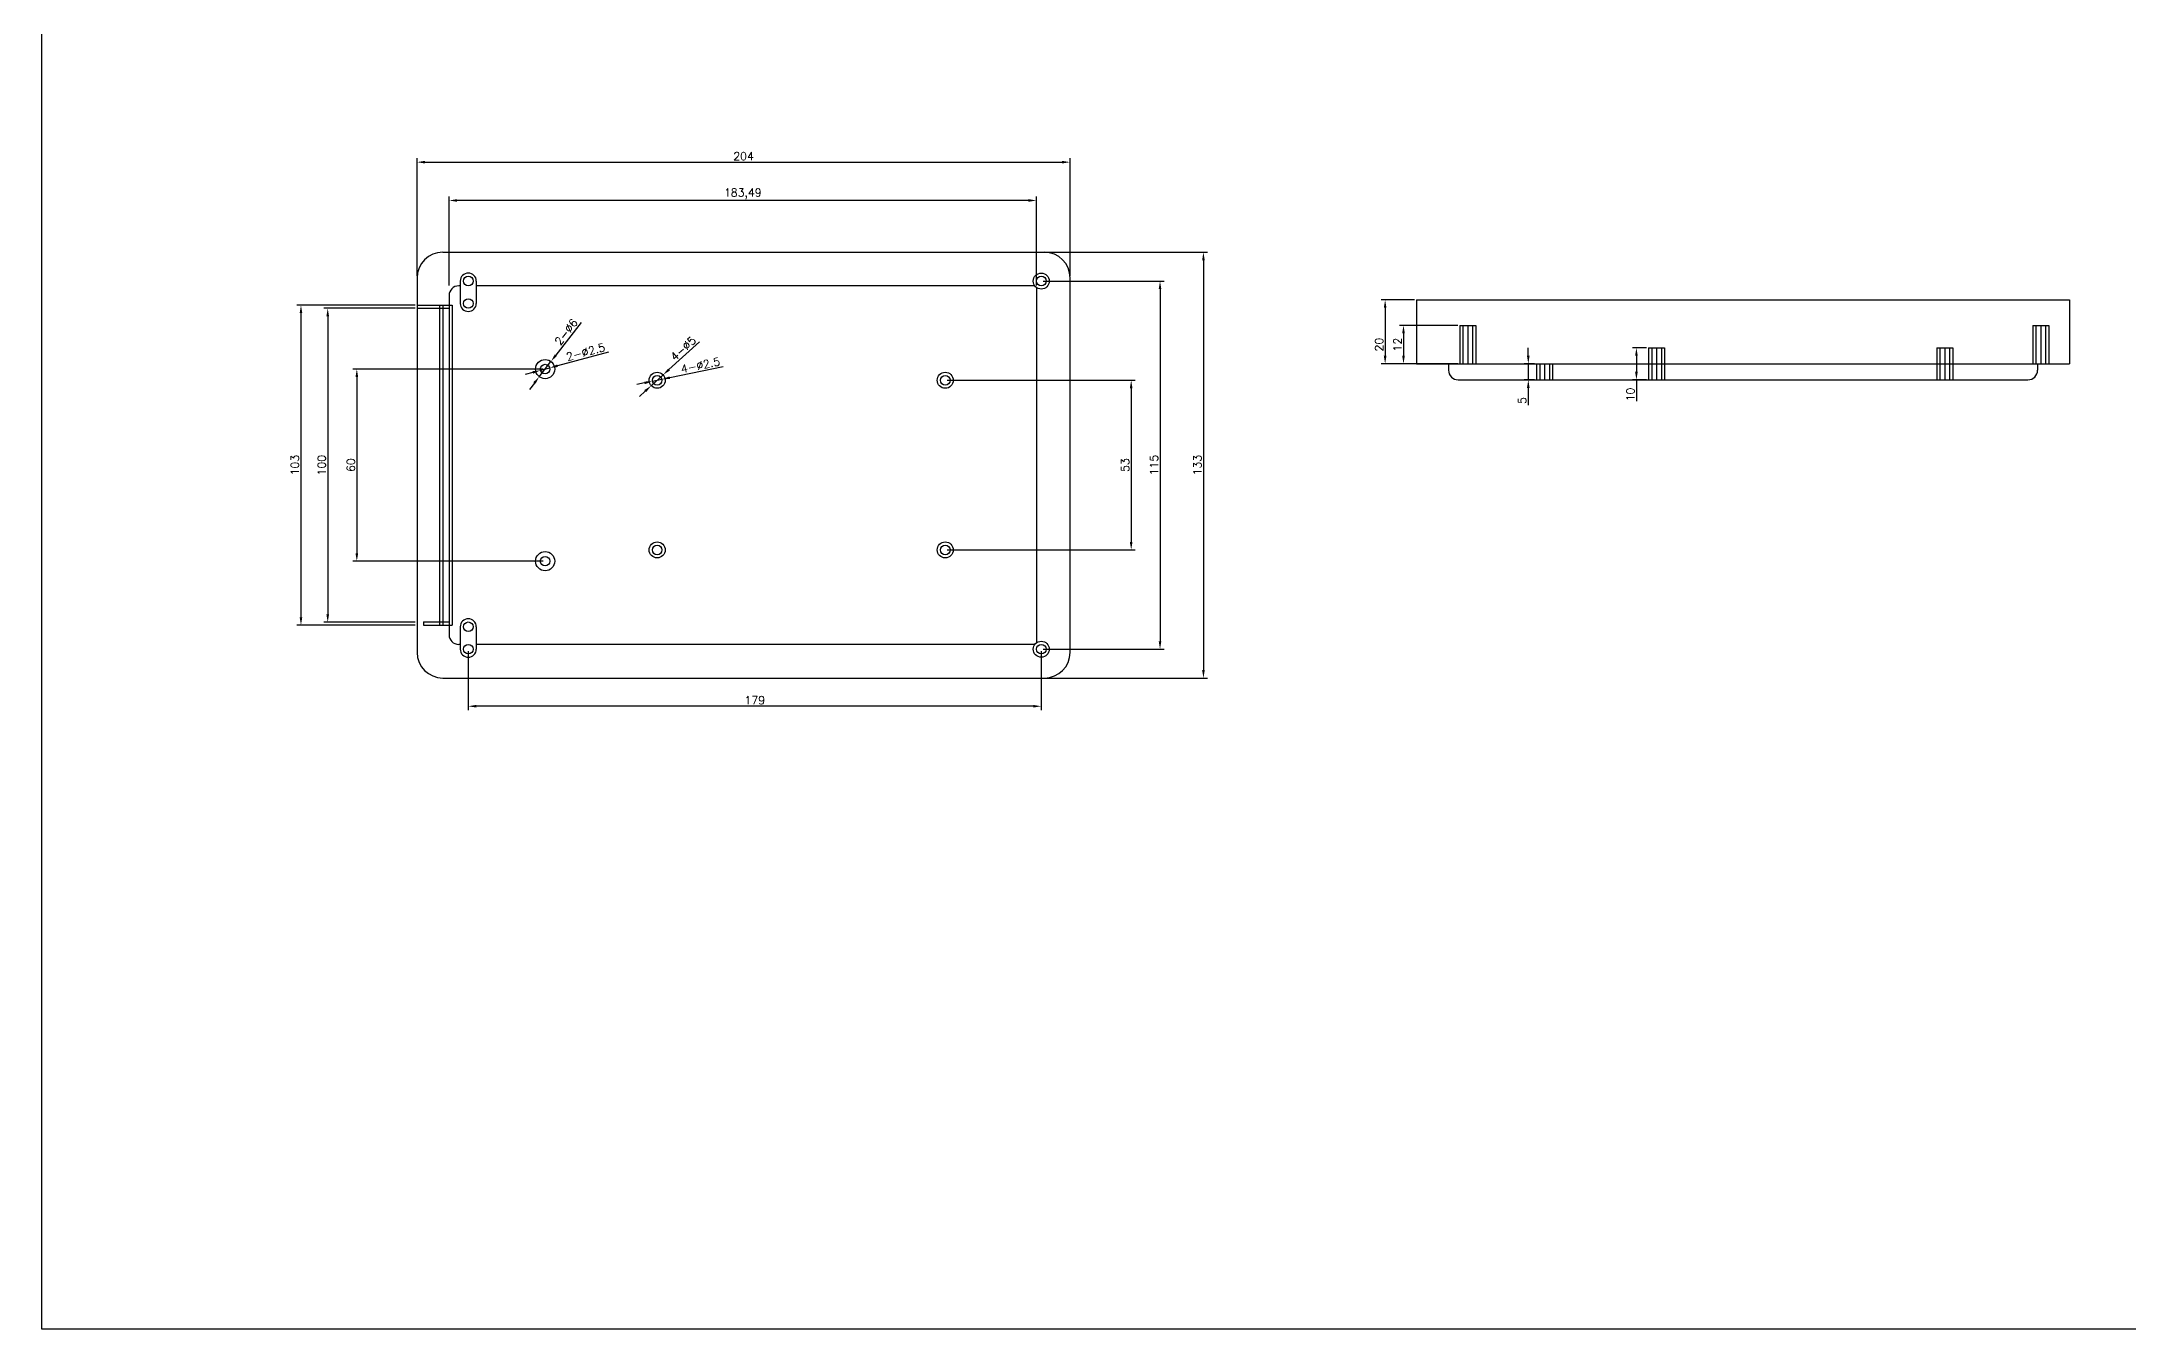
# Model space of a CAD drawing. Header units: millimetres. Extents: x 1521 to 2824, y 741 to 1606.
# Drawn here: x 1521 to 2172, y 741 to 1144 of the extents above; entities that cross this region are included whole.
import ezdxf

# ---------------------------------------------------------------- set-up
doc = ezdxf.new("R2010")
doc.units = ezdxf.units.MM
doc.styles.get("Standard").update_dxf_attribs({"font": 'txt', "bigfont": 'gbcbig.shx'})
doc.dimstyles.new('ISO-25', dxfattribs={"dimtxt": 2.5, "dimasz": 2.5, "dimexe": 1.25, "dimexo": 0.625, "dimtad": 1, "dimtxsty": 'Standard', "dimcen": 2.5, "dimadec": 0, "dimazin": 0, "dimtfac": 1, "dimtmove": 0, "dimatfit": 3, "dimfxl": 1, "dimarcsym": 0})

# ---------------------------------------------------------------- blocks, each defined once
blk = doc.blocks.new('*D34')
at = {"color": 0, "lineweight": -2}
for p, q in [((1637.8, 1070.43), (1637.8, 1107.2)), ((1640.3, 1105.95), (1839.3, 1105.95)), ((1841.8, 1070.43), (1841.8, 1107.2))]:
    blk.add_line(p, q, dxfattribs=at)
at = {"color": 0}
for points in [[(1640.3, 1106.36), (1640.3, 1105.53), (1637.8, 1105.95)], [(1839.3, 1106.36), (1839.3, 1105.53), (1841.8, 1105.95)]]:
    blk.add_solid(points, dxfattribs=at)
at = {"layer": 'Defpoints', "color": 0}
for p in [(1841.8, 1105.95), (1637.8, 1069.8), (1841.8, 1069.8)]:
    blk.add_point(p, dxfattribs=at)
at = {"color": 0, "insert": (1739.8, 1107.82), "char_height": 2.5, "attachment_point": 5}
blk.add_mtext('204', dxfattribs=at)
blk = doc.blocks.new('*D35')
at = {"color": 0, "lineweight": -2}
for p, q in [((1647.82, 1067.43), (1647.82, 1095.23)), ((1831.3, 1067.43), (1831.3, 1095.23)), ((1828.8, 1093.98), (1650.32, 1093.98))]:
    blk.add_line(p, q, dxfattribs=at)
at = {"color": 0}
for points in [[(1650.32, 1094.39), (1650.32, 1093.56), (1647.82, 1093.98)], [(1828.8, 1094.39), (1828.8, 1093.56), (1831.3, 1093.98)]]:
    blk.add_solid(points, dxfattribs=at)
at = {"layer": 'Defpoints', "color": 0}
for p in [(1647.82, 1093.98), (1647.82, 1066.8), (1831.3, 1066.8)]:
    blk.add_point(p, dxfattribs=at)
at = {"color": 0, "insert": (1739.56, 1096.06), "char_height": 2.5, "attachment_point": 5}
blk.add_mtext('183,49', dxfattribs=at)
blk = doc.blocks.new('*D36')
at = {"color": 0, "lineweight": -2}
for p, q in [((1833.43, 1068.8), (1871.15, 1068.8)), ((1869.9, 1066.3), (1869.9, 956.3)), ((1833.43, 953.8), (1871.15, 953.8))]:
    blk.add_line(p, q, dxfattribs=at)
at = {"color": 0}
for points in [[(1869.48, 1066.3), (1870.31, 1066.3), (1869.9, 1068.8)], [(1869.48, 956.3), (1870.31, 956.3), (1869.9, 953.8)]]:
    blk.add_solid(points, dxfattribs=at)
at = {"layer": 'Defpoints', "color": 0}
for p in [(1832.8, 1068.8), (1832.8, 953.8), (1869.9, 953.8)]:
    blk.add_point(p, dxfattribs=at)
at = {"color": 0, "insert": (1868.02, 1011.3), "char_height": 2.5, "attachment_point": 5, "rotation": 90}
blk.add_mtext('115', dxfattribs=at)
blk = doc.blocks.new('*D37')
at = {"color": 0, "lineweight": -2}
for p, q in [((1803.43, 1037.8), (1862.14, 1037.8)), ((1860.89, 1035.3), (1860.89, 987.3)), ((1803.43, 984.8), (1862.14, 984.8))]:
    blk.add_line(p, q, dxfattribs=at)
at = {"color": 0}
for points in [[(1860.47, 1035.3), (1861.3, 1035.3), (1860.89, 1037.8)], [(1860.47, 987.3), (1861.3, 987.3), (1860.89, 984.8)]]:
    blk.add_solid(points, dxfattribs=at)
at = {"layer": 'Defpoints', "color": 0}
for p in [(1802.8, 1037.8), (1802.8, 984.8), (1860.89, 984.8)]:
    blk.add_point(p, dxfattribs=at)
at = {"color": 0, "insert": (1859.01, 1011.3), "char_height": 2.5, "attachment_point": 5, "rotation": 90}
blk.add_mtext('53', dxfattribs=at)
blk = doc.blocks.new('*D38')
at = {"color": 0, "lineweight": -2}
for p, q in [((1831.93, 1077.8), (1884.7, 1077.8)), ((1883.45, 1075.3), (1883.45, 947.3)), ((1831.93, 944.8), (1884.7, 944.8))]:
    blk.add_line(p, q, dxfattribs=at)
at = {"color": 0}
for points in [[(1883.04, 1075.3), (1883.87, 1075.3), (1883.45, 1077.8)], [(1883.04, 947.3), (1883.87, 947.3), (1883.45, 944.8)]]:
    blk.add_solid(points, dxfattribs=at)
at = {"layer": 'Defpoints', "color": 0}
for p in [(1831.3, 1077.8), (1831.3, 944.8), (1883.45, 944.8)]:
    blk.add_point(p, dxfattribs=at)
at = {"color": 0, "insert": (1881.58, 1011.3), "char_height": 2.5, "attachment_point": 5, "rotation": 90}
blk.add_mtext('133', dxfattribs=at)
blk = doc.blocks.new('*D39')
at = {"color": 0, "lineweight": -2}
for p, q in [((1653.8, 953.18), (1653.8, 934.73)), ((1832.8, 953.18), (1832.8, 934.73)), ((1830.3, 935.98), (1656.3, 935.98))]:
    blk.add_line(p, q, dxfattribs=at)
at = {"color": 0}
for points in [[(1656.3, 936.4), (1656.3, 935.57), (1653.8, 935.98)], [(1830.3, 936.4), (1830.3, 935.57), (1832.8, 935.98)]]:
    blk.add_solid(points, dxfattribs=at)
at = {"layer": 'Defpoints', "color": 0}
for p in [(1653.8, 953.8), (1832.8, 953.8), (1653.8, 935.98)]:
    blk.add_point(p, dxfattribs=at)
at = {"color": 0, "insert": (1743.3, 937.86), "char_height": 2.5, "attachment_point": 5}
blk.add_mtext('179', dxfattribs=at)
blk = doc.blocks.new('*D40')
at = {"color": 0, "lineweight": -2}
for p, q in [((1677.18, 1041.3), (1617.73, 1041.3)), ((1618.98, 1038.8), (1618.98, 983.8)), ((1677.18, 981.3), (1617.73, 981.3))]:
    blk.add_line(p, q, dxfattribs=at)
at = {"color": 0}
for points in [[(1618.56, 1038.8), (1619.4, 1038.8), (1618.98, 1041.3)], [(1618.56, 983.8), (1619.4, 983.8), (1618.98, 981.3)]]:
    blk.add_solid(points, dxfattribs=at)
at = {"layer": 'Defpoints', "color": 0}
for p in [(1677.8, 1041.3), (1618.98, 981.3), (1677.8, 981.3)]:
    blk.add_point(p, dxfattribs=at)
at = {"color": 0, "insert": (1617.1, 1011.3), "char_height": 2.5, "attachment_point": 5, "rotation": 90}
blk.add_mtext('60', dxfattribs=at)
blk = doc.blocks.new('*D44')
at = {"color": 0, "lineweight": -2}
for p, q in [((1637.18, 1060.3), (1608.64, 1060.3)), ((1609.89, 1057.8), (1609.89, 964.73)), ((1637.18, 962.23), (1608.64, 962.23))]:
    blk.add_line(p, q, dxfattribs=at)
at = {"color": 0}
for points in [[(1609.47, 1057.8), (1610.3, 1057.8), (1609.89, 1060.3)], [(1609.47, 964.73), (1610.3, 964.73), (1609.89, 962.23)]]:
    blk.add_solid(points, dxfattribs=at)
at = {"layer": 'Defpoints', "color": 0}
for p in [(1637.8, 1060.3), (1609.89, 962.23), (1637.8, 962.23)]:
    blk.add_point(p, dxfattribs=at)
at = {"color": 0, "insert": (1608.01, 1011.27), "char_height": 2.5, "attachment_point": 5, "rotation": 90}
blk.add_mtext('100', dxfattribs=at)
blk = doc.blocks.new('*D45')
at = {"color": 0, "lineweight": -2}
for p, q in [((1637.18, 1061.3), (1600.28, 1061.3)), ((1601.53, 1058.8), (1601.53, 963.8)), ((1637.18, 961.3), (1600.28, 961.3))]:
    blk.add_line(p, q, dxfattribs=at)
at = {"color": 0}
for points in [[(1601.11, 1058.8), (1601.94, 1058.8), (1601.53, 1061.3)], [(1601.11, 963.8), (1601.94, 963.8), (1601.53, 961.3)]]:
    blk.add_solid(points, dxfattribs=at)
at = {"layer": 'Defpoints', "color": 0}
for p in [(1637.8, 1061.3), (1601.53, 961.3), (1637.8, 961.3)]:
    blk.add_point(p, dxfattribs=at)
at = {"color": 0, "insert": (1599.65, 1011.3), "char_height": 2.5, "attachment_point": 5, "rotation": 90}
blk.add_mtext('103', dxfattribs=at)
blk = doc.blocks.new('*D46')
at = {"color": 0, "lineweight": -2}
for p, q in [((1726.06, 1049.85), (1716.5, 1041.17)), ((1710.95, 1036.12), (1714.65, 1039.49)), ((1709.1, 1034.44), (1707.25, 1032.76))]:
    blk.add_line(p, q, dxfattribs=at)
at = {"color": 0}
for points in [[(1716.22, 1041.48), (1716.79, 1040.86), (1714.65, 1039.49)], [(1708.82, 1034.75), (1709.38, 1034.13), (1710.95, 1036.12)]]:
    blk.add_solid(points, dxfattribs=at)
at = {"layer": 'Defpoints', "color": 0}
for p in [(1714.65, 1039.49), (1710.95, 1036.12)]:
    blk.add_point(p, dxfattribs=at)
at = {"color": 0, "insert": (1720.95, 1047.74), "char_height": 2.5, "attachment_point": 5, "rotation": 42.26038}
blk.add_mtext('4-∅5', dxfattribs=at)
blk = doc.blocks.new('*D47')
at = {"color": 0, "lineweight": -2}
for p, q in [((1708.89, 1037), (1706.44, 1036.49)), ((1711.34, 1037.5), (1714.27, 1038.11)), ((1733.43, 1042.06), (1716.72, 1038.61))]:
    blk.add_line(p, q, dxfattribs=at)
at = {"color": 0}
for points in [[(1708.8, 1037.41), (1708.97, 1036.59), (1711.34, 1037.5)], [(1716.64, 1039.02), (1716.81, 1038.2), (1714.27, 1038.11)]]:
    blk.add_solid(points, dxfattribs=at)
at = {"layer": 'Defpoints', "color": 0}
for p in [(1711.34, 1037.5), (1714.27, 1038.11)]:
    blk.add_point(p, dxfattribs=at)
at = {"color": 0, "insert": (1726.32, 1042.51), "char_height": 2.5, "attachment_point": 5, "rotation": 11.648}
blk.add_mtext('4-%%C2.5', dxfattribs=at)
blk = doc.blocks.new('*D49')
at = {"color": 0, "lineweight": -2}
for p, q in [((1689.04, 1055.9), (1681.16, 1045.66)), ((1675.97, 1038.93), (1679.63, 1043.68)), ((1674.45, 1036.95), (1672.92, 1034.97))]:
    blk.add_line(p, q, dxfattribs=at)
at = {"color": 0}
for points in [[(1680.83, 1045.92), (1681.49, 1045.41), (1679.63, 1043.68)], [(1674.12, 1037.2), (1674.78, 1036.69), (1675.97, 1038.93)]]:
    blk.add_solid(points, dxfattribs=at)
at = {"layer": 'Defpoints', "color": 0}
for p in [(1679.63, 1043.68), (1675.97, 1038.93)]:
    blk.add_point(p, dxfattribs=at)
at = {"color": 0, "insert": (1684.38, 1052.92), "char_height": 2.5, "attachment_point": 5, "rotation": 52.41329}
blk.add_mtext('2-∅6', dxfattribs=at)
blk = doc.blocks.new('*D50')
at = {"color": 0, "lineweight": -2}
for p, q in [((1697.6, 1046.61), (1681.67, 1042.34)), ((1673.94, 1040.27), (1671.53, 1039.62)), ((1676.36, 1040.92), (1679.25, 1041.69))]:
    blk.add_line(p, q, dxfattribs=at)
at = {"color": 0}
for points in [[(1673.83, 1040.67), (1674.05, 1039.87), (1676.36, 1040.92)], [(1681.56, 1042.74), (1681.78, 1041.94), (1679.25, 1041.69)]]:
    blk.add_solid(points, dxfattribs=at)
at = {"layer": 'Defpoints', "color": 0}
for p in [(1676.36, 1040.92), (1679.25, 1041.69)]:
    blk.add_point(p, dxfattribs=at)
at = {"color": 0, "insert": (1690.47, 1046.64), "char_height": 2.5, "attachment_point": 5, "rotation": 15.0091}
blk.add_mtext('2-%%C2.5', dxfattribs=at)
blk = doc.blocks.new('*D51')
at = {"color": 0, "lineweight": -2}
for p, q in [((1949.41, 1062.95), (1938.97, 1062.95)), ((1940.22, 1060.45), (1940.22, 1045.45)), ((1949.41, 1042.95), (1938.97, 1042.95))]:
    blk.add_line(p, q, dxfattribs=at)
at = {"color": 0}
for points in [[(1939.8, 1060.45), (1940.64, 1060.45), (1940.22, 1062.95)], [(1939.8, 1045.45), (1940.64, 1045.45), (1940.22, 1042.95)]]:
    blk.add_solid(points, dxfattribs=at)
at = {"layer": 'Defpoints', "color": 0}
for p in [(1950.03, 1062.95), (1940.22, 1042.95), (1950.03, 1042.95)]:
    blk.add_point(p, dxfattribs=at)
at = {"color": 0, "insert": (1938.34, 1048.95), "char_height": 2.5, "attachment_point": 5, "rotation": 90}
blk.add_mtext('20', dxfattribs=at)
blk = doc.blocks.new('*D52')
at = {"color": 0, "lineweight": -2}
for p, q in [((1962.91, 1054.95), (1944.71, 1054.95)), ((1945.96, 1052.45), (1945.96, 1045.45)), ((1962.91, 1042.95), (1944.71, 1042.95))]:
    blk.add_line(p, q, dxfattribs=at)
at = {"color": 0}
for points in [[(1945.54, 1052.45), (1946.37, 1052.45), (1945.96, 1054.95)], [(1945.54, 1045.45), (1946.37, 1045.45), (1945.96, 1042.95)]]:
    blk.add_solid(points, dxfattribs=at)
at = {"layer": 'Defpoints', "color": 0}
for p in [(1963.53, 1054.95), (1945.96, 1042.95), (1963.53, 1042.95)]:
    blk.add_point(p, dxfattribs=at)
at = {"color": 0, "insert": (1944.08, 1048.95), "char_height": 2.5, "attachment_point": 5, "rotation": 90}
blk.add_mtext('12', dxfattribs=at)
blk = doc.blocks.new('*D53')
at = {"color": 0, "lineweight": -2}
for p, q in [((1986.91, 1042.95), (1983.69, 1042.95)), ((1984.94, 1045.45), (1984.94, 1047.95)), ((1984.94, 1042.95), (1984.94, 1037.95)), ((1986.91, 1037.95), (1983.69, 1037.95)), ((1984.94, 1035.45), (1984.94, 1030.04))]:
    blk.add_line(p, q, dxfattribs=at)
at = {"color": 0}
for points in [[(1984.52, 1045.45), (1985.35, 1045.45), (1984.94, 1042.95)], [(1984.52, 1035.45), (1985.35, 1035.45), (1984.94, 1037.95)]]:
    blk.add_solid(points, dxfattribs=at)
at = {"layer": 'Defpoints', "color": 0}
for p in [(1987.53, 1042.95), (1984.94, 1037.95), (1987.53, 1037.95)]:
    blk.add_point(p, dxfattribs=at)
at = {"color": 0, "insert": (1983.06, 1031.49), "char_height": 2.5, "attachment_point": 5, "rotation": 90}
blk.add_mtext('5', dxfattribs=at)
blk = doc.blocks.new('*D54')
at = {"color": 0, "lineweight": -2}
for p, q in [((2021.91, 1047.95), (2017.47, 1047.95)), ((2018.72, 1045.45), (2018.72, 1040.45)), ((2021.91, 1037.95), (2017.47, 1037.95)), ((2018.72, 1037.95), (2018.72, 1031.29))]:
    blk.add_line(p, q, dxfattribs=at)
at = {"color": 0}
for points in [[(2018.3, 1045.45), (2019.13, 1045.45), (2018.72, 1047.95)], [(2018.3, 1040.45), (2019.13, 1040.45), (2018.72, 1037.95)]]:
    blk.add_solid(points, dxfattribs=at)
at = {"layer": 'Defpoints', "color": 0}
for p in [(2022.53, 1047.95), (2018.72, 1037.95), (2022.53, 1037.95)]:
    blk.add_point(p, dxfattribs=at)
at = {"color": 0, "insert": (2016.84, 1033.37), "char_height": 2.5, "attachment_point": 5, "rotation": 90}
blk.add_mtext('10', dxfattribs=at)

msp = doc.modelspace()

# ---------------------------------------------------------------- linework, layer by layer
for p, q in [((1645.804, 1077.805), (1833.804, 1077.805)), ((1637.804, 1069.805), (1637.804, 1060.305)), ((1841.804, 952.805), (1841.804, 1069.805)), ((1841.804, 952.805), (1841.804, 1069.805)), ((1647.804, 1064.305), (1647.804, 1061.305)), ((1651.304, 1067.305), (1650.804, 1067.305)), ((1651.304, 1068.805), (1651.304, 1061.805)), ((1656.304, 1068.805), (1656.304, 1061.805)), ((1830.804, 1067.305), (1656.304, 1067.305)), ((1831.304, 1066.805), (1831.304, 955.805)), ((1950.03, 1062.953), (2154.03, 1062.953)), ((1950.03, 1062.953), (1950.03, 1042.953)), ((2154.03, 1062.953), (2154.03, 1042.953)), ((1637.804, 1061.305), (1647.804, 1061.305)), ((1637.804, 1060.305), (1647.804, 1060.305)), ((1637.804, 1060.305), (1637.804, 961.305)), ((1644.804, 1061.305), (1644.804, 961.305)), ((1645.804, 1061.305), (1645.804, 961.305)), ((1647.804, 1061.305), (1647.804, 961.305)), ((1647.804, 1061.305), (1648.804, 1061.305)), ((1648.804, 1061.305), (1648.804, 961.305)), ((1963.53, 1054.953), (1963.53, 1042.953)), ((1963.53, 1054.953), (1968.53, 1054.953)), ((1964.53, 1054.953), (1964.53, 1042.953)), ((1966.03, 1054.953), (1966.03, 1042.953)), ((1967.53, 1054.953), (1967.53, 1042.953)), ((1968.53, 1054.953), (1968.53, 1042.953)), ((2142.53, 1054.953), (2142.53, 1042.953)), ((2142.53, 1054.953), (2147.53, 1054.953)), ((2143.53, 1054.953), (2143.53, 1042.953)), ((2145.03, 1054.953), (2145.03, 1042.953)), ((2146.53, 1054.953), (2146.53, 1042.953)), ((2147.53, 1054.953), (2147.53, 1042.953)), ((1950.03, 1042.953), (2154.03, 1042.953)), ((1960.03, 1042.953), (1960.03, 1040.953)), ((1987.53, 1042.953), (1987.53, 1037.953)), ((1988.53, 1042.953), (1988.53, 1037.953)), ((1990.03, 1042.953), (1990.03, 1037.953)), ((1991.53, 1042.953), (1991.53, 1037.953)), ((1992.53, 1042.953), (1992.53, 1037.953)), ((2022.53, 1047.953), (2022.53, 1037.953)), ((2022.53, 1047.953), (2027.53, 1047.953)), ((2023.53, 1047.953), (2023.53, 1037.953)), ((2025.03, 1047.953), (2025.03, 1037.953)), ((2026.53, 1047.953), (2026.53, 1037.953)), ((2027.53, 1047.953), (2027.53, 1037.953)), ((2112.53, 1047.953), (2112.53, 1037.953)), ((2112.53, 1047.953), (2117.53, 1047.953)), ((2113.53, 1047.953), (2113.53, 1037.953)), ((2115.03, 1047.953), (2115.03, 1037.953)), ((2116.53, 1047.953), (2116.53, 1037.953)), ((2117.53, 1047.953), (2117.53, 1037.953)), ((2144.03, 1042.953), (2144.03, 1040.953)), ((1963.03, 1037.953), (2141.03, 1037.953)), ((1637.804, 961.305), (1637.804, 952.805)), ((1639.804, 962.305), (1647.804, 962.305)), ((1639.804, 962.305), (1639.804, 961.305)), ((1639.804, 961.305), (1647.804, 961.305)), ((1647.804, 961.305), (1648.804, 961.305)), ((1647.804, 961.305), (1647.804, 958.305)), ((1651.304, 960.805), (1651.304, 953.805)), ((1656.304, 960.805), (1656.304, 953.805)), ((1651.304, 955.305), (1650.804, 955.305)), ((1830.804, 955.305), (1656.304, 955.305)), ((1645.804, 944.805), (1833.804, 944.805))]:
    msp.add_line(p, q)
msp.add_lwpolyline([(1520.545, 1605.754), (2824.199, 1605.754), (2824.199, 741.359), (1520.545, 741.359)], close=True)
for centre, radius in [((1653.804, 1068.805), 1.5), ((1832.804, 1068.805), 2.5), ((1832.804, 1068.805), 1.5), ((1653.804, 1061.805), 1.5), ((1677.804, 1041.305), 3), ((1677.804, 1041.305), 1.5), ((1712.804, 1037.805), 2.5), ((1712.804, 1037.805), 1.5), ((1802.804, 1037.805), 2.5), ((1802.804, 1037.805), 1.5), ((1677.804, 981.305), 3), ((1712.804, 984.805), 2.5), ((1712.804, 984.805), 1.5), ((1802.804, 984.805), 2.5), ((1802.804, 984.805), 1.5), ((1677.804, 981.305), 1.5), ((1653.804, 960.805), 1.5), ((1653.804, 953.805), 1.5), ((1653.804, 953.805), 1.5), ((1832.804, 953.805), 2.5), ((1832.804, 953.805), 1.5)]:
    msp.add_circle(centre, radius)
for centre, radius, start, end in [((1645.804, 1069.805), 8, 90, 180), ((1833.804, 1069.805), 8, 0, 90), ((1653.804, 1068.805), 2.5, 0, 180), ((1650.804, 1064.305), 3, 90, 180), ((1653.804, 1061.805), 2.5, 180, 0), ((1963.03, 1040.953), 3, 180, 270), ((2141.03, 1040.953), 3, 270, 0), ((1650.804, 958.305), 3, 180, 270), ((1653.804, 960.805), 2.5, 0, 180), ((1645.804, 952.805), 8, 180, 270), ((1653.804, 953.805), 2.5, 180, 0), ((1653.804, 953.805), 2.5, 180, 0), ((1833.804, 952.805), 8, 270, 0)]:
    msp.add_arc(centre, radius, start, end)

# ---------------------------------------------------------------- dimensions: what is measured, and where the dimension line sits
for base, p1, p2, picture, middle in [((1841.804, 1105.947), (1637.804, 1069.805), (1841.804, 1069.805), '*D34', (1739.804, 1107.822)), ((1647.816, 1093.978), (1831.304, 1066.805), (1647.816, 1066.805), '*D35', (1739.56, 1096.062)), ((1653.804, 935.985), (1832.804, 953.805), (1653.804, 953.805), '*D39', (1743.304, 937.86))]:
    dim = msp.add_linear_dim(base=base, p1=p1, p2=p2, dimstyle='ISO-25')
    dim.commit()
    dim.dimension.update_dxf_attribs({"geometry": picture, "text_midpoint": middle})
for base, p1, p2, picture, middle in [((1883.453, 944.805), (1831.304, 1077.805), (1831.304, 944.805), '*D38', (1881.578, 1011.305)), ((1869.896, 953.805), (1832.804, 1068.805), (1832.804, 953.805), '*D36', (1868.021, 1011.305)), ((1618.98, 981.305), (1677.804, 1041.305), (1677.804, 981.305), '*D40', (1617.105, 1011.305)), ((1860.888, 984.805), (1802.804, 1037.805), (1802.804, 984.805), '*D37', (1859.013, 1011.305))]:
    dim = msp.add_linear_dim(base=base, p1=p1, p2=p2, angle=90, dimstyle='ISO-25')
    dim.commit()
    dim.dimension.update_dxf_attribs({"geometry": picture, "text_midpoint": middle})
for base, p1, p2, picture, middle in [((1940.219, 1042.953), (1950.03, 1062.953), (1950.03, 1042.953), '*D51', (1940.219, 1048.953)), ((1945.955, 1042.953), (1963.53, 1054.953), (1963.53, 1042.953), '*D52', (1945.955, 1048.953)), ((1984.936, 1037.953), (1987.53, 1042.953), (1987.53, 1037.953), '*D53', (1984.936, 1031.495)), ((2018.716, 1037.953), (2022.53, 1047.953), (2022.53, 1037.953), '*D54', (2018.716, 1033.37))]:
    dim = msp.add_linear_dim(base=base, p1=p1, p2=p2, angle=90, dimstyle='ISO-25')
    dim.commit()
    dim.dimension.update_dxf_attribs({"geometry": picture, "text_midpoint": middle, "dimtype": 160})
for base, p1, p2, text, picture, middle in [((1601.526, 961.305), (1637.804, 1061.305), (1637.804, 961.305), '103', '*D45', (1599.651, 1011.305)), ((1609.886, 962.235), (1637.804, 1060.305), (1637.804, 962.235), '100', '*D44', (1608.011, 1011.27))]:
    dim = msp.add_linear_dim(base=base, p1=p1, p2=p2, angle=90, text=text, dimstyle='ISO-25')
    dim.commit()
    dim.dimension.update_dxf_attribs({"geometry": picture, "text_midpoint": middle})
for p1, p2, text, picture, middle in [((1675.975, 1038.927), (1679.634, 1043.682), '2-<>', '*D49', (1684.375, 1052.915)), ((1710.954, 1036.123), (1714.655, 1039.486), '4-<>', '*D46', (1720.949, 1047.739))]:
    dim = msp.add_diameter_dim_2p(p1=p1, p2=p2, text=text, dimstyle='ISO-25')
    dim.commit()
    dim.dimension.update_dxf_attribs({"geometry": picture, "text_midpoint": middle})
for p1, p2, text, picture, middle in [((1676.356, 1040.916), (1679.253, 1041.693), '2-%%C2.5', '*D50', (1690.957, 1044.831)), ((1711.335, 1037.502), (1714.274, 1038.108), '4-%%C2.5', '*D47', (1726.698, 1040.669))]:
    dim = msp.add_diameter_dim_2p(p1=p1, p2=p2, text=text, dimstyle='ISO-25')
    dim.commit()
    dim.dimension.update_dxf_attribs({"geometry": picture, "text_midpoint": middle, "dimtype": 163})

doc.saveas('drawing.dxf')
